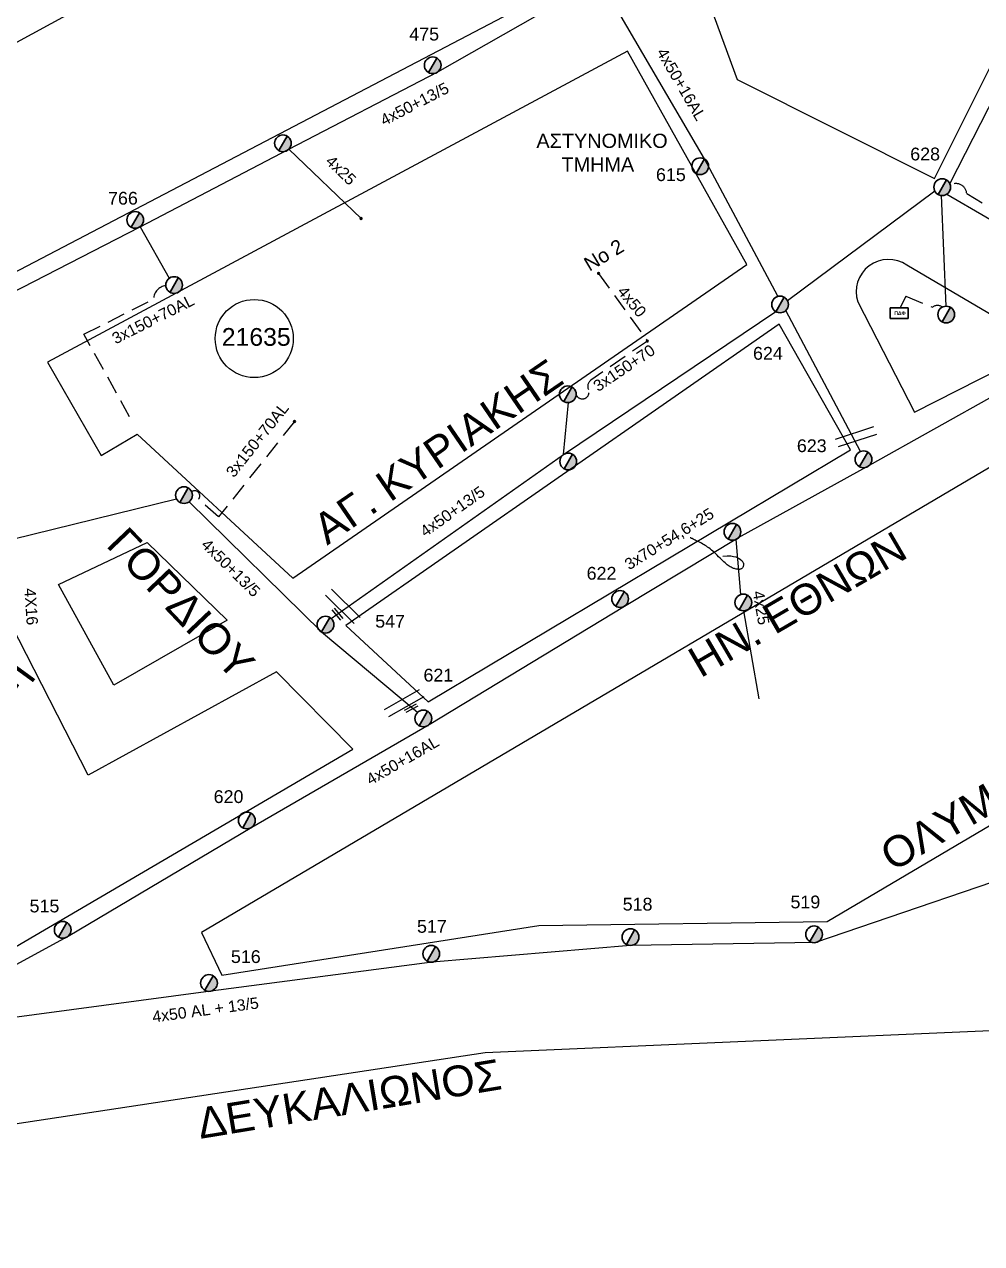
# Model space of a CAD drawing. Header units: millimetres. Extents: x 1421 to 7547, y 822 to 1873.
# Drawn here: x 7110.8 to 7245.6, y 1234.8 to 1406.6 of the extents above; entities that cross this region are included whole.
import ezdxf
from ezdxf.enums import TextEntityAlignment as Align

# ---------------------------------------------------------------- set-up
doc = ezdxf.new("R2010")
doc.units = ezdxf.units.MM
doc.linetypes.add('DASHED', pattern=[19.05, 12.7, -6.35])
doc.layers.get('0').update_dxf_attribs({"lineweight": 30})
for name, color, linetype, lineweight in [('4x50+13_5', 7, 'Continuous', 30), ('4x50AL', 7, 'Continuous', 30), ('Pillar Δημοτικού Φωτισμού', 7, 'Continuous', 30), ('TEXT_ΚΑΛΩΔΙΩΝ', 7, 'Continuous', 30), ('Άγνωστα', 7, 'Continuous', 30), ('Άγνωστο εναέριο καλώδιο', 7, 'Continuous', 30), ('Άγνωστο Υπόγειο Καλώδιο', 7, 'DASHED', 30), ('Γυμνά εναέρια ΧΤ και ΦΟΠ (3Φ)   4x50+16AL', 7, 'Continuous', 30), ('Εναέρια παροχή ΧΤ 4x25', 7, 'SYN_LINE', 30), ('Καλώδια ΧΤ   3x150+70AL', 7, 'DASHED', 30), ('Μηχανική τομή', 7, 'Continuous', 30), ('Στύλος ΦΜ', 7, 'Continuous', 30), ('Στύλος ΦΜ @ 1', 7, 'Continuous', 30), ('Συνδέσεις', 7, 'Continuous', 30), ('Συνεστραμμένα ΧΤ   3x70+54.6+25 AL', 7, 'SYN_LINE', 30), ('Τομή', 7, 'Continuous', 30), ('Υπόβαθρο ΔΕΗ', 7, 'Continuous', 30), ('Υπόγεια Καλώδια Δικτύου ΧΤ  4x6', 7, 'DASHED', 30)]:
    doc.layers.add(name, color=color, linetype=linetype, lineweight=lineweight)
doc.styles.add('arial', font='arial.ttf')
doc.styles.get("Standard").update_dxf_attribs({"font": 'arial.ttf'})
doc.linetypes.add('SYN_LINE', pattern='A,0.5,-0.0001,["/\\/\\/\\/",Standard,S=0.1,R=0,X=0,Y=-0.05],-0.25', length=0.7501)

# ---------------------------------------------------------------- blocks, each defined once
blk = doc.blocks.new('ΥΠΑΡΧΩΝ ΤΣΙΜΕΝΤΕΝΙΟΣ ΣΤΥΛΟΣ')
at = {"layer": 'Στύλος ΦΜ'}
blk.add_hatch(color=7, dxfattribs=at).paths.add_polyline_path([(-1.29, -2.28, 0.574793), (2.62, 0, 0.268822), (1.3, 2.27)])
at = {"layer": 'Στύλος ΦΜ', "color": 7}
blk.add_line((-1.29, -2.28), (1.3, 2.27), dxfattribs=at)
blk.add_circle((0, 0), 2.62, dxfattribs=at)
at = {"layer": 'Στύλος ΦΜ', "flags": 4}
for tag, p in [('ΑΡΙΘΜΟΣ', (-4.68, 8.05)), ('ΤΥΠΟΣ', (-4.91, 3.03))]:
    blk.add_attdef(tag, p, '', height=4, dxfattribs=at)
blk = doc.blocks.new('ΤΟΜΗ')
at = {"layer": 'Τομή', "lineweight": -3, "ltscale": 40}
for p, q in [((-11.37, 1.1), (11.37, 1.1)), ((11.37, -3.57), (-11.37, -3.57))]:
    blk.add_line(p, q, dxfattribs=at)
blk = doc.blocks.new('ΜΗΧΑΝΙΚΗ ΤΟΜΗ')
at = {"layer": 'Μηχανική τομή', "lineweight": -3, "ltscale": 40}
for p, q in [((-3.78, 1.15), (3.8, 1.15)), ((3.8, -0.4), (-3.78, -0.4))]:
    blk.add_line(p, q, dxfattribs=at)
blk = doc.blocks.new('_ΣΥΝΔΕΣΗ')
at = {"layer": 'Συνδέσεις', "linetype": 'SYN_LINE', "ltscale": 40}
blk.add_hatch(color=256, dxfattribs=at).paths.add_polyline_path([(0.5, -0.01, 1), (-0.5, -0.01, 1)])
at = {"layer": 'Συνδέσεις'}
blk.add_circle((0, -0.01), 0.5, dxfattribs=at)
blk = doc.blocks.new('PILLAR ΔΗΜΟΤΙΚΟΥ ΦΩΤΙΣΜΟΥ')
at = {"layer": 'Pillar Δημοτικού Φωτισμού', "ltscale": 40}
for p, q in [((-3.64, 2), (3.07, 2)), ((-3.64, -2), (-3.64, 2)), ((3.07, 2), (3.07, -2)), ((3.07, -2), (-3.64, -2))]:
    blk.add_line(p, q, dxfattribs=at)
at = {"layer": 'Pillar Δημοτικού Φωτισμού', "insert": (-2.13, 0.69), "char_height": 1.3575, "width": 109.961, "attachment_point": 1}
blk.add_mtext('{\\fArial|b1|i0|c161|p34;ΠΔΦ}', dxfattribs=at)

msp = doc.modelspace()

# ---------------------------------------------------------------- linework, layer by layer
at = {"color": 30, "lineweight": -3, "ltscale": 0.2}
for points in [[(7239.92, 1382.47), (7240.61, 1366.86)], [(7257.49, 1289.24), (7222.23, 1277.21), (7196.18, 1276.8), (7168.21, 1274.45), (7137.02, 1270.36), (7092.45, 1264.4)]]:
    msp.add_lwpolyline(points, dxfattribs=at)
at = {"layer": '4x50+13_5', "color": 30, "lineweight": -3, "ltscale": 0.2}
for points in [[(7270.15, 1442.81), (7258.44, 1418), (7241.15, 1384.15)], [(7097.16, 1362.69), (7127.07, 1378.06), (7148.05, 1389), (7169.01, 1399.87), (7189.93, 1411.82)], [(7218.29, 1367.66), (7239.03, 1383.12)], [(7240.72, 1382.64), (7268.19, 1366.69)], [(7154.01, 1322.85), (7186.73, 1345.96), (7216.66, 1366.1)]]:
    msp.add_lwpolyline(points, dxfattribs=at)
at = {"layer": '4x50+13_5', "color": 62, "lineweight": -3, "ltscale": 0.2}
for points in [[(7109.08, 1334.04), (7132.21, 1339.72)], [(7133.98, 1339.32), (7152.62, 1320.98), (7166.17, 1309.65)]]:
    msp.add_lwpolyline(points, dxfattribs=at)
at = {"layer": '4x50AL', "color": 30, "lineweight": -3, "ltscale": 0.2}
msp.add_lwpolyline([(7127.07, 1378.06), (7131.17, 1370.8)], dxfattribs=at)
at = {"layer": '4x50AL', "color": 30, "linetype": 'DASHED', "lineweight": -3, "ltscale": 0.2}
msp.add_lwpolyline([(7191.67, 1371.49), (7198.54, 1361.96)], dxfattribs=at)
at = {"layer": 'Άγνωστα', "lineweight": -3}
msp.add_lwpolyline([(7209.16, 1331.67), (7209.78, 1331.7), (7210.29, 1331.68), (7210.7, 1331.62), (7211.03, 1331.54), (7211.29, 1331.43), (7211.5, 1331.31), (7211.66, 1331.19), (7211.78, 1331.08), (7211.88, 1330.97), (7211.95, 1330.88), (7212.01, 1330.8), (7212.05, 1330.73), (7212.08, 1330.66), (7212.09, 1330.59), (7212.09, 1330.53), (7212.09, 1330.46), (7212.08, 1330.39), (7212.07, 1330.32), (7212.05, 1330.24), (7212.02, 1330.17), (7211.99, 1330.1), (7211.95, 1330.03), (7211.91, 1329.97), (7211.86, 1329.92), (7211.8, 1329.88), (7211.74, 1329.85), (7211.67, 1329.82), (7211.59, 1329.8), (7211.51, 1329.79), (7211.42, 1329.79), (7211.33, 1329.79), (7211.24, 1329.8), (7211.14, 1329.81), (7211.04, 1329.83), (7210.93, 1329.86), (7210.82, 1329.89), (7210.7, 1329.93), (7210.59, 1329.97), (7210.47, 1330.03), (7210.34, 1330.09), (7210.22, 1330.16), (7210.08, 1330.25), (7209.95, 1330.34), (7209.81, 1330.45), (7209.66, 1330.57), (7209.5, 1330.7), (7209.34, 1330.85), (7209.16, 1331.01), (7208.98, 1331.18), (7208.78, 1331.37), (7208.58, 1331.57), (7208.38, 1331.77), (7208.18, 1331.96), (7207.98, 1332.16), (7207.78, 1332.34), (7207.58, 1332.51), (7207.4, 1332.67), (7207.22, 1332.81), (7207.04, 1332.94), (7206.87, 1333.05), (7206.7, 1333.16), (7206.53, 1333.26), (7206.35, 1333.36), (7206.17, 1333.46), (7205.99, 1333.56), (7205.8, 1333.65), (7205.62, 1333.74), (7205.44, 1333.83), (7205.27, 1333.92), (7205.11, 1333.99), (7204.98, 1334.06), (7204.86, 1334.12), (7204.77, 1334.16), (7204.7, 1334.19), (7204.65, 1334.22), (7204.62, 1334.23), (7204.6, 1334.24), (7204.59, 1334.25), (7204.58, 1334.25), (7204.58, 1334.25)], dxfattribs=at)
at = {"layer": 'Άγνωστο εναέριο καλώδιο', "color": 30, "lineweight": -3, "ltscale": 0.2}
msp.add_lwpolyline([(7186.73, 1345.96), (7187.41, 1353.28)], dxfattribs=at)
at = {"layer": 'Άγνωστο Υπόγειο Καλώδιο', "color": 30, "lineweight": -3, "ltscale": 0.2}
msp.add_lwpolyline([(7198.54, 1361.96), (7190.58, 1356.43, 0.365135), (7190.24, 1355.15, -1.036407), (7188.51, 1354.41, -0.413903)], format="xyb", dxfattribs=at)
at = {"layer": 'Γυμνά εναέρια ΧΤ και ΦΟΠ (3Φ)   4x50+16AL', "color": 27, "lineweight": -3, "ltscale": 0.2}
for points in [[(7216.91, 1368.26), (7206.58, 1387.61), (7191.49, 1413.49), (7182.58, 1430.32), (7170.75, 1450.43)], [(7228.55, 1346.38), (7218.03, 1366.24)]]:
    msp.add_lwpolyline(points, dxfattribs=at)
at = {"layer": 'Γυμνά εναέρια ΧΤ και ΦΟΠ (3Φ)   4x50+16AL', "color": 1, "lineweight": -3, "ltscale": 0.2}
msp.add_lwpolyline([(7092.34, 1264.75), (7116.96, 1278.13), (7142.83, 1293.49), (7167.8, 1307.95), (7195.31, 1324.61), (7211.37, 1334.26), (7229.86, 1344.49), (7247.98, 1354.62)], dxfattribs=at)
at = {"layer": 'Εναέρια παροχή ΧΤ 4x25', "color": 30, "linetype": 'SYN_LINE', "lineweight": -3, "ltscale": 10}
msp.add_lwpolyline([(7148.05, 1389), (7158.21, 1379.22)], dxfattribs=at)
at = {"layer": 'Εναέρια παροχή ΧΤ 4x25', "color": 1, "linetype": 'SYN_LINE', "lineweight": -3, "ltscale": 10}
msp.add_lwpolyline([(7212.1, 1323.95), (7214.26, 1311.53)], dxfattribs=at)
at = {"layer": 'Καλώδια ΧΤ   3x150+70AL', "color": 30, "lineweight": -3, "ltscale": 0.2}
for points in [[(7241.23, 1383.92, -0.562577), (7243.54, 1382.75), (7267.97, 1368.11), (7258.34, 1363.46, 0.494911), (7252.51, 1359.23, -1.743592)], [(7125.59, 1351.3), (7119.16, 1362.92), (7129, 1367.88, -0.398643), (7130.7, 1369.74, 3.703429)]]:
    msp.add_lwpolyline(points, format="xyb", dxfattribs=at)
at = {"layer": 'Καλώδια ΧΤ   3x150+70AL', "color": 62, "lineweight": -3, "ltscale": 0.2}
msp.add_lwpolyline([(7148.82, 1350.62), (7138.13, 1337.17), (7135.29, 1339.66, 0.924328), (7134.34, 1340.72, -2.643226)], format="xyb", dxfattribs=at)
at = {"layer": 'Συνεστραμμένα ΧΤ   3x70+54.6+25 AL', "color": 1, "linetype": 'SYN_LINE', "lineweight": -3, "ltscale": 10}
msp.add_lwpolyline([(7210.99, 1334), (7211.68, 1326.24)], dxfattribs=at)
at = {"layer": 'Υπόβαθρο ΔΕΗ', "lineweight": -3, "ltscale": 0.2}
for points in [[(7238.99, 1384.85), (7268.2, 1443.32), (7239.1, 1458.64), (7207.43, 1409.04), (7211.21, 1398.83)], [(7093.55, 1395.27), (7107.06, 1370.44), (7189.45, 1413.55), (7175.02, 1439.61)], [(7167.66, 1311.11), (7227.15, 1346.64), (7217.11, 1364.33), (7156.05, 1321.9)], [(7115.59, 1327.67), (7128.06, 1333.57), (7139.33, 1322.63), (7123.37, 1313.46)]]:
    msp.add_lwpolyline(points, close=True, dxfattribs=at)
for points in [[(7148.59, 1328.57), (7212.55, 1372.74), (7195.73, 1402.78), (7114.03, 1358.99), (7121.57, 1345.82), (7126.66, 1348.83), (7148.59, 1328.57)], [(7236.19, 1351.93), (7254.5, 1361.24), (7235.11, 1372.64)], [(7228.18, 1367.48), (7236.19, 1351.93)], [(7135.73, 1278.65), (7138.6, 1272.64), (7183.25, 1279.62), (7223.88, 1280.16), (7286.05, 1316.9), (7265.37, 1355.15), (7135.73, 1278.65)], [(7157.07, 1304.48), (7146.29, 1315.36), (7119.77, 1300.78), (7108.89, 1322.03), (7070.32, 1268.81), (7080.42, 1263.56), (7091.44, 1266.04), (7157.07, 1304.48)], [(7249.04, 1264.85), (7175.67, 1261.66), (7053.94, 1243.2), (7043.32, 1224.65), (7264.1, 1145.71), (7273.71, 1144.48), (7348.55, 1238.4)]]:
    msp.add_lwpolyline(points, dxfattribs=at)
at = {"layer": 'Υπόβαθρο ΔΕΗ', "lineweight": -3}
msp.add_circle((7143.16, 1362.31), 5.5, dxfattribs=at)
at = {"layer": 'Υπόβαθρο ΔΕΗ', "lineweight": -3, "ltscale": 0.2}
msp.add_arc((7232.51, 1368.89), 4.56, 55.296, 198.1097, dxfattribs=at)
at = {"layer": 'Υπόγεια Καλώδια Δικτύου ΧΤ  4x6', "color": 30, "lineweight": -3, "ltscale": 0.2}
for points in [[(7234.98, 1368.27), (7234.18, 1366.64)], [(7234.98, 1368.27), (7238.71, 1366.72)]]:
    msp.add_lwpolyline(points, dxfattribs=at)
msp.add_arc((7239.44, 1365.79), 1.18, 53.8954, 128.2884, dxfattribs=at)

# ---------------------------------------------------------------- block references
at = {"layer": 'Pillar Δημοτικού Φωτισμού', "lineweight": -3, "xscale": 0.3749999999999999, "yscale": 0.3749999999999999, "zscale": 0.3749999999999999}
msp.add_blockref('PILLAR ΔΗΜΟΤΙΚΟΥ ΦΩΤΙΣΜΟΥ', (7234.13, 1365.89), dxfattribs=at)
at = {"layer": 'Μηχανική τομή', "lineweight": -3, "xscale": 0.2499999999999188, "yscale": 0.2499999999999188, "zscale": 0.2499999999999188}
for p, rotation in [((7154.81, 1323.41), 309.4038638136934), ((7165.31, 1310.16), 27.66500128186423)]:
    msp.add_blockref('ΜΗΧΑΝΙΚΗ ΤΟΜΗ', p, dxfattribs=dict(at, rotation=rotation))
at = {"layer": 'Στύλος ΦΜ @ 1', "lineweight": -3, "ltscale": 40}
ref = msp.add_blockref('ΥΠΑΡΧΩΝ ΤΣΙΜΕΝΤΕΝΙΟΣ ΣΤΥΛΟΣ', (7168.3, 1400.81), dxfattribs=dict(at, xscale=0.4499999999998181, yscale=0.4499999999998181, zscale=0.4499999999998181))
ref.add_attrib('ΤΥΠΟΣ', '475', (7165, 1404.3), dxfattribs={"layer": 'Στύλος ΦΜ', "height": 1.8, "flags": 4})
at = {"layer": 'Στύλος ΦΜ @ 1', "lineweight": -3, "ltscale": 40, "xscale": 0.4499999999998181, "yscale": 0.4499999999998181, "zscale": 0.4499999999998181}
for p in [(7147.2, 1389.82), (7131.87, 1369.85), (7240.65, 1365.69), (7187.34, 1354.46), (7187.4, 1344.99), (7133.26, 1340.25), (7210.53, 1335.08), (7212.07, 1325.13)]:
    msp.add_blockref('ΥΠΑΡΧΩΝ ΤΣΙΜΕΝΤΕΝΙΟΣ ΣΤΥΛΟΣ', p, dxfattribs=at)
at = {"layer": 'Στύλος ΦΜ @ 1', "lineweight": -3, "ltscale": 40}
ref = msp.add_blockref('ΥΠΑΡΧΩΝ ΤΣΙΜΕΝΤΕΝΙΟΣ ΣΤΥΛΟΣ', (7240.09, 1383.64), dxfattribs=dict(at, xscale=0.4499999999998181, yscale=0.4499999999998181, zscale=0.4499999999998181))
ref.add_attrib('ΤΥΠΟΣ', '628', (7235.58, 1387.41), dxfattribs={"layer": 'Στύλος ΦΜ', "height": 1.8, "flags": 4})
ref = msp.add_blockref('ΥΠΑΡΧΩΝ ΤΣΙΜΕΝΤΕΝΙΟΣ ΣΤΥΛΟΣ', (7205.99, 1386.59), dxfattribs=dict(at, xscale=0.4499999999998181, yscale=0.4499999999998181, zscale=0.4499999999998181))
ref.add_attrib('ΤΥΠΟΣ', '615', (7199.76, 1384.5), dxfattribs={"layer": 'Στύλος ΦΜ', "height": 1.8, "flags": 4})
ref = msp.add_blockref('ΥΠΑΡΧΩΝ ΤΣΙΜΕΝΤΕΝΙΟΣ ΣΤΥΛΟΣ', (7126.39, 1379.02), dxfattribs=dict(at, xscale=0.4499999999998181, yscale=0.4499999999998181, zscale=0.4499999999998181))
ref.add_attrib('ΤΥΠΟΣ', '766', (7122.56, 1381.18), dxfattribs={"layer": 'Στύλος ΦΜ', "height": 1.8, "flags": 4})
ref = msp.add_blockref('ΥΠΑΡΧΩΝ ΤΣΙΜΕΝΤΕΝΙΟΣ ΣΤΥΛΟΣ', (7217.24, 1367.12), dxfattribs=dict(at, xscale=0.4499999999998181, yscale=0.4499999999998181, zscale=0.4499999999998181))
ref.add_attrib('ΤΥΠΟΣ', '624', (7213.43, 1359.33), dxfattribs={"layer": 'Στύλος ΦΜ', "height": 1.8, "flags": 4})
ref = msp.add_blockref('ΥΠΑΡΧΩΝ ΤΣΙΜΕΝΤΕΝΙΟΣ ΣΤΥΛΟΣ', (7229, 1345.29), dxfattribs=dict(at, xscale=0.4499999999998181, yscale=0.4499999999998181, zscale=0.4499999999998181))
ref.add_attrib('ΤΥΠΟΣ', '623', (7219.61, 1346.31), dxfattribs={"layer": 'Στύλος ΦΜ', "height": 1.8, "flags": 4})
ref = msp.add_blockref('ΥΠΑΡΧΩΝ ΤΣΙΜΕΝΤΕΝΙΟΣ ΣΤΥΛΟΣ', (7194.7, 1325.62), dxfattribs=dict(at, xscale=0.4499999999998181, yscale=0.4499999999998181, zscale=0.4499999999998181))
ref.add_attrib('ΤΥΠΟΣ', '622', (7189.99, 1328.34), dxfattribs={"layer": 'Στύλος ΦΜ', "height": 1.8, "flags": 4})
ref = msp.add_blockref('ΥΠΑΡΧΩΝ ΤΣΙΜΕΝΤΕΝΙΟΣ ΣΤΥΛΟΣ', (7153.2, 1322), dxfattribs=dict(at, xscale=0.4499999999998181, yscale=0.4499999999998181, zscale=0.4499999999998181))
ref.add_attrib('ΤΥΠΟΣ', '547', (7160.2, 1321.58), dxfattribs={"layer": 'Στύλος ΦΜ', "height": 1.8, "flags": 4})
ref = msp.add_blockref('ΥΠΑΡΧΩΝ ΤΣΙΜΕΝΤΕΝΙΟΣ ΣΤΥΛΟΣ', (7166.98, 1308.79), dxfattribs=dict(at, xscale=0.4499999999998181, yscale=0.4499999999998181, zscale=0.4499999999998181))
ref.add_attrib('ΤΥΠΟΣ', '621', (7167, 1313.99), dxfattribs={"layer": 'Στύλος ΦΜ', "height": 1.8, "flags": 4})
ref = msp.add_blockref('ΥΠΑΡΧΩΝ ΤΣΙΜΕΝΤΕΝΙΟΣ ΣΤΥΛΟΣ', (7142.11, 1294.42), dxfattribs=dict(at, xscale=0.4499999999998181, yscale=0.4499999999998181, zscale=0.4499999999998181))
ref.add_attrib('ΤΥΠΟΣ', '620', (7137.44, 1296.87), dxfattribs={"layer": 'Στύλος ΦΜ', "height": 1.8, "flags": 4})
ref = msp.add_blockref('ΥΠΑΡΧΩΝ ΤΣΙΜΕΝΤΕΝΙΟΣ ΣΤΥΛΟΣ', (7116.17, 1279), dxfattribs=dict(at, xscale=0.4499999999998181, yscale=0.4499999999998181, zscale=0.4499999999998181))
ref.add_attrib('ΤΥΠΟΣ', '515', (7111.5, 1281.46), dxfattribs={"layer": 'Στύλος ΦΜ', "height": 1.8, "flags": 4})
ref = msp.add_blockref('ΥΠΑΡΧΩΝ ΤΣΙΜΕΝΤΕΝΙΟΣ ΣΤΥΛΟΣ', (7196.17, 1277.98), dxfattribs=dict(at, xscale=0.4499999999998181, yscale=0.4499999999998181, zscale=0.4499999999998181))
ref.add_attrib('ΤΥΠΟΣ', '518', (7195.07, 1281.72), dxfattribs={"layer": 'Στύλος ΦΜ', "height": 1.8, "flags": 4})
ref = msp.add_blockref('ΥΠΑΡΧΩΝ ΤΣΙΜΕΝΤΕΝΙΟΣ ΣΤΥΛΟΣ', (7222.03, 1278.37), dxfattribs=dict(at, xscale=0.4499999999998181, yscale=0.4499999999998181, zscale=0.4499999999998181))
ref.add_attrib('ΤΥΠΟΣ', '519', (7218.71, 1282.03), dxfattribs={"layer": 'Στύλος ΦΜ', "height": 1.8, "flags": 4})
ref = msp.add_blockref('ΥΠΑΡΧΩΝ ΤΣΙΜΕΝΤΕΝΙΟΣ ΣΤΥΛΟΣ', (7168.1, 1275.62), dxfattribs=dict(at, xscale=0.4499999999998181, yscale=0.4499999999998181, zscale=0.4499999999998181))
ref.add_attrib('ΤΥΠΟΣ', '517', (7166.09, 1278.59), dxfattribs={"layer": 'Στύλος ΦΜ', "height": 1.8, "flags": 4})
ref = msp.add_blockref('ΥΠΑΡΧΩΝ ΤΣΙΜΕΝΤΕΝΙΟΣ ΣΤΥΛΟΣ', (7136.78, 1271.51), dxfattribs=dict(at, xscale=0.4499999999998181, yscale=0.4499999999998181, zscale=0.4499999999998181))
ref.add_attrib('ΤΥΠΟΣ', '516', (7139.87, 1274.33), dxfattribs={"layer": 'Στύλος ΦΜ', "height": 1.8, "flags": 4})
at = {"layer": 'Συνδέσεις', "lineweight": -3, "xscale": 0.25, "yscale": 0.25, "zscale": 0.25}
for p in [(7158.21, 1379.22), (7191.67, 1371.49), (7198.54, 1361.96), (7148.83, 1350.62)]:
    msp.add_blockref('_ΣΥΝΔΕΣΗ', p, dxfattribs=at)
at = {"layer": 'Τομή', "lineweight": -3, "xscale": 0.2499999999998871, "yscale": 0.2499999999998871, "zscale": 0.2499999999998871}
for p, rotation in [((7227.84, 1348.77), 17.93381805001182), ((7155.86, 1324.8), 315.263914887549), ((7164.12, 1311.21), 29.49666956088656)]:
    msp.add_blockref('ΤΟΜΗ', p, dxfattribs=dict(at, rotation=rotation))

# ---------------------------------------------------------------- texts
at = {"lineweight": -3, "ltscale": 40, "char_height": 4, "attachment_point": 1, "style": 'arial'}
for s, insert, width, rotation in [('{\\H1.083x;ΑΓ. ΚΥΡΙΑΚΗΣ}', (7150.98, 1336.7), 73.0298, 34.3758), ('{\\H1.083x;ΓΟΡΔΙΟΥ}', (7125.27, 1336.11), 73.0298, 313.5068), ('{\\H1.083x;ΗΝ. ΕΘΝΩΝ}', (7203.85, 1318.16), 73.0298, 30.2348), ('{\\H1.083x;ΟΔΟΣ 19η}', (7090.92, 1294.54), 73.0298, 53.9412), ('{\\H1.083x;ΟΛΥΜΠΙΑΔΟΣ}', (7230.89, 1290.87), 73.0298, 30.2348), ('{\\H1.083x;ΔΕΥΚΑΛΙΩΝΟΣ}', (7134.84, 1253.82), 51.144, 9.357)]:
    msp.add_mtext(s, dxfattribs=dict(at, insert=insert, width=width, rotation=rotation))
at = {"layer": 'TEXT_ΚΑΛΩΔΙΩΝ', "lineweight": -3, "ltscale": 0.2}
for s, rotation, p in [('4x50+16AL', 300.232, (7203.34, 1398.14)), ('4x50+13/5', 27.4061, (7165.74, 1395.36)), ('4x25', 316.0843, (7155.38, 1386.03)), ('4x50', 309.5373, (7196.38, 1367.53)), ('3x150+70AL', 26.7818, (7128.89, 1365.03)), ('3x150+70', 33.9497, (7195.26, 1358.17)), ('3x150+70AL', 51.5165, (7143.59, 1348.05)), ('4x50+13/5', 35.2395, (7171.08, 1337.96)), ('3x70+54,6+25', 31.9098, (7201.62, 1334.1)), ('4x50+13/5', 315.4498, (7139.87, 1330.01)), ('4Χ16', 274.0281, (7111.73, 1324.54)), ('4x25', 279.8616, (7214.57, 1324.38)), ('4x50+16AL', 30.0753, (7164.05, 1302.88)), ('4x50 AL + 13/5', 7.6105, (7136.29, 1267.74))]:
    msp.add_text(s, height=1.6, rotation=rotation, dxfattribs=at).set_placement(p, align=Align.MIDDLE_CENTER)
at = {"layer": 'Άγνωστα', "color": 7, "lineweight": -3, "insert": (7138.58, 1363.79), "char_height": 2.5, "attachment_point": 1}
msp.add_mtext_dynamic_manual_height_columns('21635', width=1.8, gutter_width=12.5, heights=[0.0453], dxfattribs=at)
at = {"layer": 'Υπόβαθρο ΔΕΗ', "lineweight": -3, "insert": (7182.91, 1391.17), "char_height": 2, "attachment_point": 1}
msp.add_mtext_dynamic_manual_height_columns('ΑΣΤΥΝΟΜΙΚΟ \\P{\\W4.55606; }ΤΜΗΜΑ', width=17.2548, gutter_width=12.5, heights=[9.11], dxfattribs=at)
at = {"layer": 'Υπόβαθρο ΔΕΗ', "lineweight": -3, "insert": (7189.36, 1373.44), "char_height": 2, "attachment_point": 1, "rotation": 30.69}
msp.add_mtext_dynamic_manual_height_columns('Νο 2', width=17.2548, gutter_width=12.5, heights=[0], dxfattribs=at)

doc.saveas('drawing.dxf')
